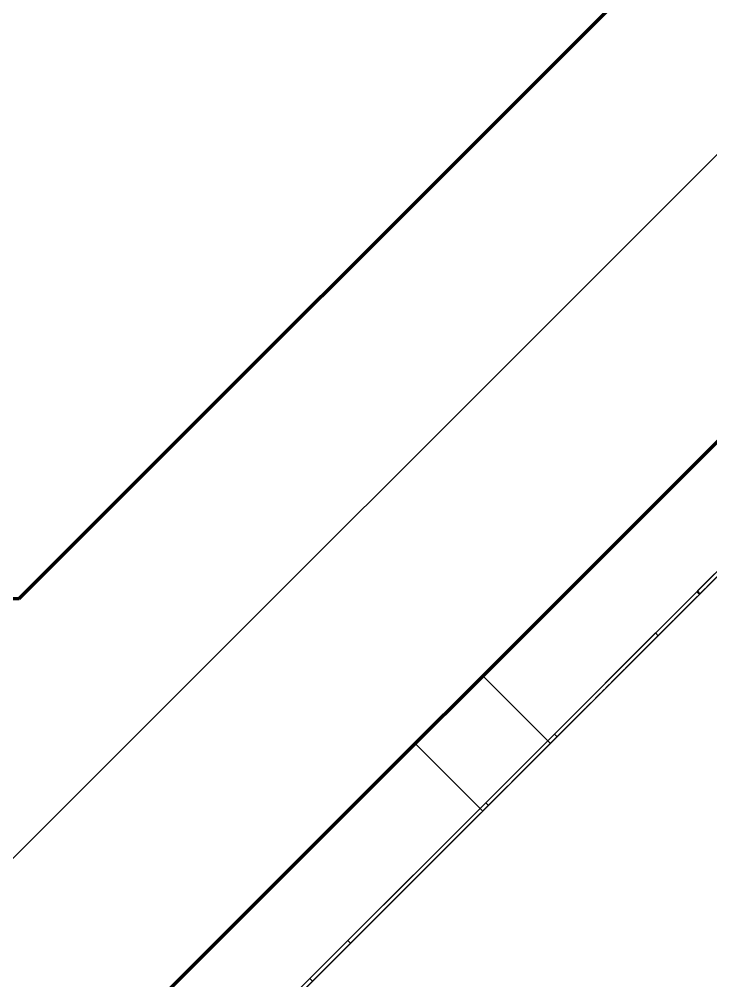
# Model space of a CAD drawing. Header units: millimetres. Extents: x -920231 to -841213, y -17301 to 22361.
# Drawn here: x -874787 to -874426, y -871 to -368 of the extents above; entities that cross this region are included whole.
import ezdxf

# ---------------------------------------------------------------- set-up
doc = ezdxf.new("R2010")
doc.units = ezdxf.units.MM
for name, color, linetype, lineweight in [('A-GLAZ-CURT', 2, 'Continuous', 9), ('A-WALL', 5, 'Continuous', 35), ('A-WALL-FNSH', 2, 'Continuous', 35), ('A-WALL-PATT', 1, 'Continuous', 35)]:
    doc.layers.add(name, color=color, linetype=linetype, lineweight=lineweight)
pattern_1 = [(45, (0, 0), (-212.13203, 212.13203), []), (135, (0, 0), (-212.13203, -212.13203), [])]

# ---------------------------------------------------------------- blocks, each defined once
blk = doc.blocks.new('PPLS-PP19_Custom Tile Pattern - Custom Tile Pattern-V30-4230-01 ENLARGED MULTI-PURPOSE LEVEL - REFLECTED CEILING PLAN - SHEET 1')
at = {"layer": 'A-GLAZ-CURT'}
for p, q in [((170.29, 0), (245.04, 0)), ((170.29, -2), (170.29, 0)), ((197.58, 0), (211.72, 0)), ((211.72, 0), (197.58, 0)), ((230.06, 0), (300, 0)), ((295.8, 0), (300, 0)), ((295.8, -2), (295.8, 0)), ((300, 0), (300, -2)), ((-300, -2), (300, -2)), ((34.85, 0), (139.22, 0)), ((139.22, -2), (34.85, -2)), ((139.22, 0), (139.22, -2)), ((139.77, 0), (139.77, -2)), ((245.04, -2), (170.29, -2)), ((245.04, 0), (245.04, -2)), ((300, -2), (295.8, -2)), ((300, -2), (300, -50)), ((300, -50), (-300, -50))]:
    blk.add_line(p, q, dxfattribs=at)
for points, knots in [([(136.44, 0), (121.66, 0), (87.25, 0), (51.82, 0), (32.18, 0)], [-106.750556, -106.750556, -106.750556, -106.750556, -59.610984, -0.986161, -0.986161, -0.986161, -0.986161]), ([(112.58, 0), (121.03, 0), (129.68, 0), (138.28, 0), (138.53, 0)], [-317.728444, -317.728444, -317.728444, -317.728444, -291.370682, -290.5735, -290.5735, -290.5735, -290.5735]), ([(112.59, 0), (114.84, 0), (121.4, 0), (128.84, 0), (133.72, 0)], [-1969.449453, -1969.449453, -1969.449453, -1969.449453, -1843.028543, -1590.72941, -1590.72941, -1590.72941, -1590.72941]), ([(112.62, 0), (116.62, 0), (124.75, 0), (129.71, 0), (131.81, 0)], [-215.814052, -215.814052, -215.814052, -215.814052, -194.761443, -167.000777, -167.000777, -167.000777, -167.000777]), ([(133.59, 0), (133.32, 0), (130.97, 0), (126.24, 0), (119.33, 0), (116.6, 0), (115.28, 0)], [-9692.532631, -9692.532631, -9692.532631, -9692.532631, -9677.714971, -9567.007022, -9453.21225, -9263.659506, -9263.659506, -9263.659506, -9263.659506]), ([(133.76, 0), (134.91, 0), (144.44, 0), (163.31, 0), (185.23, 0), (193.62, 0), (194.69, 0), (194.79, 0)], [-1589.916526, -1589.916526, -1589.916526, -1589.916526, -1530.39897, -1095.004608, -529.74427, -295.064701, -265.121568, -265.121568, -265.121568, -265.121568]), ([(157.9, 0), (156.77, 0), (151.67, 0), (143.53, 0), (136.59, 0), (133.77, 0)], [-10292.955006, -10292.955006, -10292.955006, -10292.955006, -10098.273015, -9847.788484, -9695.670831, -9695.670831, -9695.670831, -9695.670831]), ([(165.59, 0), (160.61, 0), (151.61, 0), (137.19, 0), (135.11, 0)], [-528.615255, -528.615255, -528.615255, -528.615255, -458.593899, -447.436494, -447.436494, -447.436494, -447.436494]), ([(192.39, 0), (192.31, 0), (189.39, 0), (183.13, 0), (171, 0), (161.95, 0), (161.28, 0), (158.35, 0), (157.85, 0), (157.77, 0)], [-11579.574382, -11579.574382, -11579.574382, -11579.574382, -11565.880756, -11105.624034, -10839.086983, -10768.332124, -10666.779182, -10580.760289, -10550.278881, -10550.278881, -10550.278881, -10550.278881]), ([(230.02, 0), (221.43, 0), (199.37, 0), (177.41, 0), (159.34, 0), (158.33, 0), (158.3, 0)], [-214.737487, -214.737487, -214.737487, -214.737487, -187.987675, -143.776725, -129.632772, -123.352749, -123.352749, -123.352749, -123.352749]), ([(160.63, 0), (162.13, 0), (166.04, 0), (174.15, 0), (185.98, 0), (208.82, 0), (219.42, 0), (230.06, 0)], [-107.933655, -107.933655, -107.933655, -107.933655, -87.660824, -65.295536, -41.623857, -24.459831, 0, 0, 0, 0]), ([(215.22, 0), (214.62, 0), (210.55, 0), (203.98, 0), (187.54, 0), (175.3, 0), (169.49, 0)], [-203.825446, -203.825446, -203.825446, -203.825446, -198.527383, -184.406837, -162.427601, -142.916156, -142.916156, -142.916156, -142.916156]), ([(170.29, 0), (170.39, 0), (171.48, 0), (172.17, 0), (172.45, 0)], [-59.471458, -59.471458, -59.471458, -59.471458, -56.742688, -29.735729, -29.735729, -29.735729, -29.735729]), ([(172.07, 0), (177.66, 0), (187.87, 0), (201.08, 0), (207.47, 0), (213.96, 0), (215.11, 0)], [-255.364076, -255.364076, -255.364076, -255.364076, -237.955587, -223.92608, -215.862851, -208.75215, -208.75215, -208.75215, -208.75215]), ([(219.84, 0), (220.8, 0), (227.72, 0), (240.28, 0), (245.04, 0)], [-10674.31991, -10674.31991, -10674.31991, -10674.31991, -10511.382485, -9932.504441, -9932.504441, -9932.504441, -9932.504441]), ([(229.53, 0), (228.6, 0), (224.94, 0), (221.93, 0), (220.47, 0)], [-11230.681512, -11230.681512, -11230.681512, -11230.681512, -11162.864862, -10952.500711, -10952.500711, -10952.500711, -10952.500711]), ([(300, 0), (288.22, 0), (263.53, 0), (239.2, 0), (230.01, 0)], [-12528.858583, -12528.858583, -12528.858583, -12528.858583, -11905.454923, -11242.164141, -11242.164141, -11242.164141, -11242.164141]), ([(300, 0), (286.53, 0), (263.48, 0), (240.39, 0), (231.11, 0)], [-285.253232, -285.253232, -285.253232, -285.253232, -244.693688, -215.867311, -215.867311, -215.867311, -215.867311]), ([(284.78, 0), (284.83, 0), (285.23, 0), (287.47, 0), (293.59, 0), (297.76, 0), (300, 0)], [-4096.535135, -4096.535135, -4096.535135, -4096.535135, -4053.389046, -3959.664717, -3862.421465, -3746.95702, -3746.95702, -3746.95702, -3746.95702]), ([(295.8, 0), (294.18, 0), (290.94, 0), (286.68, 0), (285.79, 0)], [-4679.165325, -4679.165325, -4679.165325, -4679.165325, -4358.271401, -4213.061173, -4213.061173, -4213.061173, -4213.061173])]:
    blk.add_open_spline(points, degree=3, knots=knots, dxfattribs=at)
blk.add_open_spline([(133.79, 0), (127.53, 0), (120.43, 0), (112.6, 0)], degree=3, dxfattribs=at)
blk = doc.blocks.new('PPLS-PP19_Custom Tile Pattern - Custom Tile Pattern-V31-4230-01 ENLARGED MULTI-PURPOSE LEVEL - REFLECTED CEILING PLAN - SHEET 1')
at = {"layer": 'A-GLAZ-CURT'}
for p, q in [((-300, 0), (-202.31, 0)), ((-300, -2), (-300, 0)), ((-291.48, 0), (-277.34, 0)), ((-277.34, 0), (-291.48, 0)), ((-220.73, 0), (-206.59, 0)), ((-206.59, 0), (-220.73, 0)), ((-202.31, 0), (-202.31, -2)), ((-300, -2), (300, -2)), ((-300, -50), (-300, -2)), ((-202.31, -2), (-300, -2)), ((-174.21, -2), (-174.21, 0)), ((-140.66, -2), (-174.21, -2)), ((300, -50), (-300, -50))]:
    blk.add_line(p, q, dxfattribs=at)
at = {"layer": 'A-GLAZ-CURT', "flags": 128}
for points in [[(-300, 0), (-291.7, 0), (-283.58, 0), (-275.62, 0), (-267.8, 0), (-260.12, 0), (-252.56, 0)], [(-263.06, 0), (-269.09, 0), (-276.68, 0), (-284.36, 0), (-292.14, 0), (-300, 0)], [(-174.21, 0), (-178.96, 0), (-183.97, 0), (-189.27, 0), (-194.85, 0), (-200.68, 0), (-206.74, 0), (-213.02, 0), (-219.49, 0), (-226.14, 0), (-232.95, 0), (-239.91, 0), (-247.01, 0), (-254.25, 0), (-261.61, 0)], [(-252.52, 0), (-245.12, 0), (-237.77, 0), (-230.5, 0), (-223.32, 0), (-216.2, 0), (-209.18, 0), (-202.31, 0)]]:
    blk.add_lwpolyline(points, dxfattribs=at)
at = {"layer": 'A-GLAZ-CURT'}
for points, knots in [([(-300, 0), (-284.65, 0), (-268.9, 0), (-254.27, 0), (-253.61, 0)], [-5323.127839, -5323.127839, -5323.127839, -5323.127839, -4502.809032, -4463.946344, -4463.946344, -4463.946344, -4463.946344]), ([(-263.15, 0), (-269.78, 0), (-281.77, 0), (-294.48, 0), (-300, 0)], [-14113.41275, -14113.41275, -14113.41275, -14113.41275, -13729.592194, -13439.944408, -13439.944408, -13439.944408, -13439.944408]), ([(-148.24, 0), (-148.94, 0), (-150.95, 0), (-158.72, 0), (-174.02, 0), (-185.59, 0), (-209.77, 0), (-231.78, 0), (-248.23, 0), (-252.64, 0)], [-2656.439487, -2656.439487, -2656.439487, -2656.439487, -2477.344047, -2237.412286, -2029.680487, -1755.085331, -1400.429864, -858.079193, -555.852849, -555.852849, -555.852849, -555.852849]), ([(-161.48, 0), (-177.64, 0), (-206.4, 0), (-238.99, 0), (-252.52, 0)], [-16401.446999, -16401.446999, -16401.446999, -16401.446999, -15131.813646, -14322.04205, -14322.04205, -14322.04205, -14322.04205]), ([(-252.51, 0), (-223.07, 0), (-192.7, 0), (-166.59, 0), (-162.03, 0)], [-4442.152969, -4442.152969, -4442.152969, -4442.152969, -2700.551212, -2315.992608, -2315.992608, -2315.992608, -2315.992608]), ([(-252.33, 0), (-249.79, 0), (-239.61, 0), (-225.99, 0), (-213.1, 0), (-200.2, 0), (-185.8, 0), (-173.24, 0), (-163.03, 0), (-161.46, 0)], [-5568.921334, -5568.921334, -5568.921334, -5568.921334, -5413.335975, -5017.494783, -4832.723979, -4666.091899, -4349.945572, -4000.813434, -3927.575449, -3927.575449, -3927.575449, -3927.575449]), ([(-162.55, 0), (-167.85, 0), (-179.14, 0), (-199.46, 0), (-216.65, 0), (-231.26, 0), (-233.46, 0), (-234, 0)], [-2048.735886, -2048.735886, -2048.735886, -2048.735886, -1763.376603, -1422.553702, -978.033455, -846.069444, -682.911962, -682.911962, -682.911962, -682.911962]), ([(-232.31, 0), (-231.42, 0), (-229.52, 0), (-225.3, 0), (-223.63, 0)], [-341.455981, -341.455981, -341.455981, -341.455981, -119.536984, 0, 0, 0, 0]), ([(-223.63, 0), (-219.39, 0), (-206.17, 0), (-188.58, 0), (-169.02, 0), (-152.21, 0), (-140.61, 0), (-135.7, 0)], [-5463.295695, -5463.295695, -5463.295695, -5463.295695, -5161.076232, -4739.070012, -4465.409639, -4149.119819, -3844.541415, -3844.541415, -3844.541415, -3844.541415])]:
    blk.add_open_spline(points, degree=3, knots=knots, dxfattribs=at)
for points in [[(-253.33, 0), (-256.53, 0), (-259.77, 0), (-263.07, 0)], [(-253.69, 0), (-257.35, 0), (-259.85, 0), (-261.69, 0)], [(-255.81, 0), (-255.28, 0), (-254.73, 0), (-254.15, 0)]]:
    blk.add_open_spline(points, degree=3, dxfattribs=at)

msp = doc.modelspace()

# ---------------------------------------------------------------- hatches: boundary and pattern name
at = {"layer": 'A-WALL-PATT', "lineweight": 9}
h = msp.add_hatch(dxfattribs=at)
h.set_pattern_fill('FP_2', color=256, style=0, pattern_type=2)
h.set_pattern_definition([(45, (0, 0), (-84.852814, 84.852814), [])])
h.paths.add_polyline_path([(-881289.54, -7455.78), (-870754.74, 3079.02), (-871037.59, 3079.02), (-881572.39, -7455.78)])
h = msp.add_hatch(dxfattribs=at)
h.set_pattern_fill('FP_3', color=256, style=0, pattern_type=2)
h.set_pattern_definition(pattern_1)
h.paths.add_polyline_path([(-881268.83, -7505.78), (-870734.03, 3029.02), (-870804.74, 3029.02), (-881339.54, -7505.78)])
h = msp.add_hatch(dxfattribs=at)
h.set_pattern_fill('FP_3', color=256, style=0, pattern_type=2)
h.set_pattern_definition(pattern_1)
h.paths.add_polyline_path([(-881289.54, -7455.78), (-881218.83, -7455.78), (-870734.03, 3029.02), (-870804.74, 3029.02), (-880711.94, -6878.17)])

# ---------------------------------------------------------------- linework, layer by layer
at = {"layer": 'A-WALL', "color": 7, "lineweight": 70}
for p, q in [((-874787.39, -670.78), (-871037.59, 3079.02)), ((-870804.74, 3029.02), (-881289.54, -7455.78)), ((-881289.54, -7455.78), (-870804.74, 3029.02)), ((-881289.54, -7455.78), (-870804.74, 3029.02)), ((-880357.37, -670.78), (-874787.39, -670.78))]:
    msp.add_line(p, q, dxfattribs=at)
at = {"layer": 'A-WALL-FNSH', "color": 250}
for q in [(-881268.83, -7505.78), (-881218.83, -7455.78)]:
    msp.add_line((-870734.03, 3029.02), q, dxfattribs=at)

# ---------------------------------------------------------------- block references
at = {"layer": 'A-GLAZ-CURT', "rotation": 224.9999999999958}
for name, p in [('PPLS-PP19_Custom Tile Pattern - Custom Tile Pattern-V30-4230-01 ENLARGED MULTI-PURPOSE LEVEL - REFLECTED CEILING PLAN - SHEET 1', (-874332.96, -569.9)), ('PPLS-PP19_Custom Tile Pattern - Custom Tile Pattern-V31-4230-01 ENLARGED MULTI-PURPOSE LEVEL - REFLECTED CEILING PLAN - SHEET 1', (-874757.22, -994.17))]:
    msp.add_blockref(name, p, dxfattribs=at)

doc.saveas('drawing.dxf')
